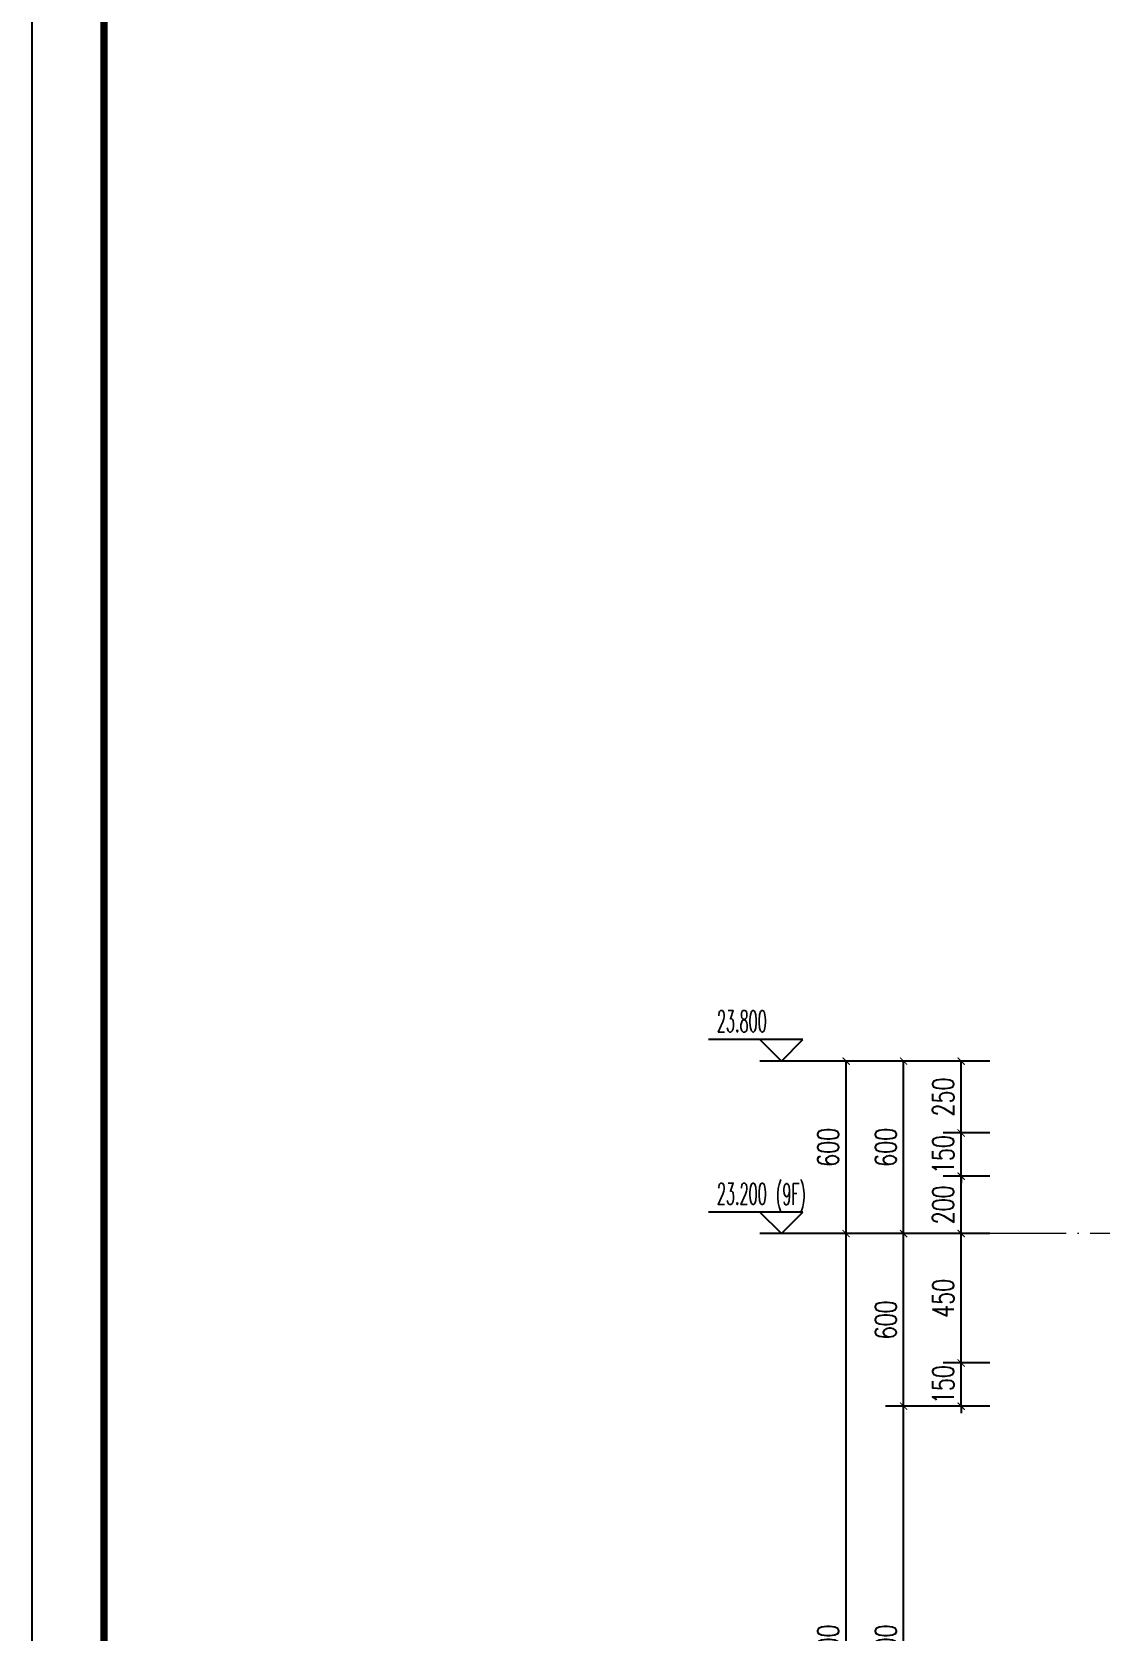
# Model space of a CAD drawing. Extents: x -655480 to 203344, y -294099 to 287156.
# Drawn here: x 27628 to 31341, y 136402 to 141964 of the extents above; entities that cross this region are included whole.
import ezdxf

# ---------------------------------------------------------------- set-up
doc = ezdxf.new("R2010")
doc.units = 0
doc.header["$LTSCALE"] = 1000
doc.linetypes.add('DOTE', pattern=[2.42, 2, -0.2, 0.02, -0.2])
doc.layers.get('0').update_dxf_attribs({"linetype": 'CONTINUOUS'})
doc.layers.get('DEFPOINTS').update_dxf_attribs({"linetype": 'CONTINUOUS'})
for name, color, linetype in [('DIM_ELEV', 3, 'CONTINUOUS'), ('PUB_DIM', 3, 'CONTINUOUS'), ('PUB_TEXT', 2, 'CONTINUOUS')]:
    doc.layers.add(name, color=color, linetype=linetype)
doc.layers.add('DOTE', color=19, linetype='DOTE', lineweight=9)
doc.layers.add('图框', color=9, linetype='CONTINUOUS', lineweight=18)
doc.layers.add('yichutu', color=7, linetype='CONTINUOUS', true_color=0xffffff)
doc.styles.add('_TCH_DIM', font='SIMPLEX.shx', dxfattribs={"width": 0.7, "bigfont": 'GBCBIG.shx'})
doc.styles.add('_TCH_DIM_T3', font='SIMPLEX', dxfattribs={"width": 0.705882, "bigfont": 'GBCBIG'})
doc.dimstyles.new('_TCH_ARCH&&25', dxfattribs={"dimtxt": 74.375, "dimasz": 25, "dimexe": 62.5, "dimexo": 75, "dimgap": 25, "dimtad": 1, "dimdec": 0, "dimzin": 0, "dimdsep": 46, "dimtxsty": '_TCH_DIM_T3', "dimblk": 'ARCHTICK', "dimcen": 0.09, "dimclrt": 7, "dimazin": 0, "dimtfac": 1, "dimtdec": 0, "dimtix": 1, "dimtmove": 2, "dimatfit": 3, "dimldrblk": 'ARCHTICK', "dimfxl": 1, "dimtolj": 1, "dimtzin": 0, "dimarcsym": 0})

# ---------------------------------------------------------------- blocks, each defined once
blk = doc.blocks.new('GFDDDDRG')
at = {"layer": '图框'}
blk.add_lwpolyline([(923310, -107437), (923310, -159999), (893610, -159999), (893610, -107437)], close=True, dxfattribs=at)
blk.add_lwpolyline([(923310, -107437), (923310, -159999), (893610, -159999), (893610, -107437)], close=True, dxfattribs=at)
at = {"layer": '图框', "const_width": 50}
blk.add_lwpolyline([(894110, -159499), (922810, -159499), (922810, -108687), (894110, -108687)], close=True, dxfattribs=at)
blk = doc.blocks.new('yct-1051-594-26275-14850-25-1002.0')
at = {"layer": 'yichutu', "color": 7, "true_color": 0xffffff}
blk.add_lwpolyline([(0, 0), (0, 14850), (26275, 14850), (26275, 0)], close=True, dxfattribs=at)
blk = doc.blocks.new('_ArchTick')
at = {"color": 0, "linetype": 'ByBlock', "const_width": 0.15}
blk.add_lwpolyline([(-0.5, -0.5), (0.5, 0.5)], dxfattribs=at)
blk = doc.blocks.new('*D2895')
at = {"layer": 'DEFPOINTS', "color": 0, "transparency": 16777216}
for p in [(30858.4, 138384.6), (31033, 138384.6), (31033, 138134.6)]:
    blk.add_point(p, dxfattribs=at)
at = {"layer": 'PUB_DIM', "color": 0, "lineweight": -2, "transparency": 16777216}
for p, q in [((30958, 138384.6), (30795.9, 138384.6)), ((30858.4, 138134.6), (30858.4, 138384.6)), ((30958, 138134.6), (30795.9, 138134.6))]:
    blk.add_line(p, q, dxfattribs=at)
at = {"layer": 'PUB_DIM', "color": 0, "lineweight": -2, "transparency": 16777216, "xscale": 25, "yscale": 25, "zscale": 25}
for p, rotation in [((30858.4, 138384.6), 90), ((30858.4, 138134.6), 270)]:
    blk.add_blockref('_ArchTick', p, dxfattribs=dict(at, rotation=rotation))
at = {"layer": 'PUB_DIM', "color": 7, "transparency": 16777216, "insert": (30796.2, 138259.6), "char_height": 74.38, "attachment_point": 5, "rotation": 90, "style": '_TCH_DIM_T3'}
blk.add_mtext('\\A1;250', dxfattribs=at)
blk = doc.blocks.new('*D2896')
at = {"layer": 'DEFPOINTS', "color": 0, "transparency": 16777216}
for p in [(30858.4, 138134.6), (31033, 138134.6), (31033, 137984.6)]:
    blk.add_point(p, dxfattribs=at)
at = {"layer": 'PUB_DIM', "color": 0, "lineweight": -2, "transparency": 16777216}
for p, q in [((30858.4, 138134.6), (30858.4, 138159.6)), ((30958, 138134.6), (30795.9, 138134.6)), ((30858.4, 137984.6), (30858.4, 138134.6)), ((30958, 137984.6), (30795.9, 137984.6)), ((30858.4, 137984.6), (30858.4, 137959.6))]:
    blk.add_line(p, q, dxfattribs=at)
at = {"layer": 'PUB_DIM', "color": 0, "lineweight": -2, "transparency": 16777216, "xscale": 25, "yscale": 25, "zscale": 25}
for p, rotation in [((30858.4, 138134.6), 270), ((30858.4, 137984.6), 90)]:
    blk.add_blockref('_ArchTick', p, dxfattribs=dict(at, rotation=rotation))
at = {"layer": 'PUB_DIM', "color": 7, "transparency": 16777216, "insert": (30796.2, 138059.6), "char_height": 74.38, "attachment_point": 5, "rotation": 90, "style": '_TCH_DIM_T3'}
blk.add_mtext('\\A1;150', dxfattribs=at)
blk = doc.blocks.new('*D2897')
at = {"layer": 'DEFPOINTS', "color": 0, "transparency": 16777216}
for p in [(30858.4, 137984.6), (31033, 137984.6), (31033, 137784.6)]:
    blk.add_point(p, dxfattribs=at)
at = {"layer": 'PUB_DIM', "color": 0, "lineweight": -2, "transparency": 16777216}
for p, q in [((30958, 137984.6), (30795.9, 137984.6)), ((30858.4, 137784.6), (30858.4, 137984.6)), ((30958, 137784.6), (30795.9, 137784.6))]:
    blk.add_line(p, q, dxfattribs=at)
at = {"layer": 'PUB_DIM', "color": 0, "lineweight": -2, "transparency": 16777216, "xscale": 25, "yscale": 25, "zscale": 25}
for p, rotation in [((30858.4, 137984.6), 90), ((30858.4, 137784.6), 270)]:
    blk.add_blockref('_ArchTick', p, dxfattribs=dict(at, rotation=rotation))
at = {"layer": 'PUB_DIM', "color": 7, "transparency": 16777216, "insert": (30796.2, 137884.6), "char_height": 74.38, "attachment_point": 5, "rotation": 90, "style": '_TCH_DIM_T3'}
blk.add_mtext('\\A1;200', dxfattribs=at)
blk = doc.blocks.new('*D2898')
at = {"layer": 'DEFPOINTS', "color": 0, "transparency": 16777216}
for p in [(30858.4, 137784.6), (31033, 137784.6), (31033, 137334.6)]:
    blk.add_point(p, dxfattribs=at)
at = {"layer": 'PUB_DIM', "color": 0, "lineweight": -2, "transparency": 16777216}
for p, q in [((30958, 137784.6), (30795.9, 137784.6)), ((30858.4, 137334.6), (30858.4, 137784.6)), ((30958, 137334.6), (30795.9, 137334.6))]:
    blk.add_line(p, q, dxfattribs=at)
at = {"layer": 'PUB_DIM', "color": 0, "lineweight": -2, "transparency": 16777216, "xscale": 25, "yscale": 25, "zscale": 25}
for p, rotation in [((30858.4, 137784.6), 90), ((30858.4, 137334.6), 270)]:
    blk.add_blockref('_ArchTick', p, dxfattribs=dict(at, rotation=rotation))
at = {"layer": 'PUB_DIM', "color": 7, "transparency": 16777216, "insert": (30796.2, 137559.6), "char_height": 74.38, "attachment_point": 5, "rotation": 90, "style": '_TCH_DIM_T3'}
blk.add_mtext('\\A1;450', dxfattribs=at)
blk = doc.blocks.new('*D2899')
at = {"layer": 'DEFPOINTS', "color": 0, "transparency": 16777216}
for p in [(30858.4, 137334.6), (31033, 137334.6), (31033, 137184.6)]:
    blk.add_point(p, dxfattribs=at)
at = {"layer": 'PUB_DIM', "color": 0, "lineweight": -2, "transparency": 16777216}
for p, q in [((30958, 137334.6), (30795.9, 137334.6)), ((30858.4, 137334.6), (30858.4, 137359.6)), ((30858.4, 137184.6), (30858.4, 137334.6)), ((30958, 137184.6), (30795.9, 137184.6)), ((30858.4, 137184.6), (30858.4, 137159.6))]:
    blk.add_line(p, q, dxfattribs=at)
at = {"layer": 'PUB_DIM', "color": 0, "lineweight": -2, "transparency": 16777216, "xscale": 25, "yscale": 25, "zscale": 25}
for p, rotation in [((30858.4, 137334.6), 270), ((30858.4, 137184.6), 90)]:
    blk.add_blockref('_ArchTick', p, dxfattribs=dict(at, rotation=rotation))
at = {"layer": 'PUB_DIM', "color": 7, "transparency": 16777216, "insert": (30796.2, 137259.6), "char_height": 74.38, "attachment_point": 5, "rotation": 90, "style": '_TCH_DIM_T3'}
blk.add_mtext('\\A1;150', dxfattribs=at)
blk = doc.blocks.new('*D2911')
at = {"layer": 'DEFPOINTS', "color": 0, "transparency": 16777216}
for p in [(30658.4, 137184.6), (30958.4, 137184.6), (30958.4, 135484.6)]:
    blk.add_point(p, dxfattribs=at)
at = {"layer": 'PUB_DIM', "color": 0, "lineweight": -2, "transparency": 16777216}
for p, q in [((30883.4, 137184.6), (30595.9, 137184.6)), ((30658.4, 135484.6), (30658.4, 137184.6)), ((30883.4, 135484.6), (30595.9, 135484.6))]:
    blk.add_line(p, q, dxfattribs=at)
at = {"layer": 'PUB_DIM', "color": 0, "lineweight": -2, "transparency": 16777216, "xscale": 25, "yscale": 25, "zscale": 25}
for p, rotation in [((30658.4, 137184.6), 90), ((30658.4, 135484.6), 270)]:
    blk.add_blockref('_ArchTick', p, dxfattribs=dict(at, rotation=rotation))
at = {"layer": 'PUB_DIM', "color": 7, "transparency": 16777216, "insert": (30596.2, 136334.6), "char_height": 74.38, "attachment_point": 5, "rotation": 90, "style": '_TCH_DIM_T3'}
blk.add_mtext('\\A1;1700', dxfattribs=at)
blk = doc.blocks.new('*D2912')
at = {"layer": 'DEFPOINTS', "color": 0, "transparency": 16777216}
for p in [(30658.4, 137784.6), (30958.4, 137784.6), (30958.4, 137184.6)]:
    blk.add_point(p, dxfattribs=at)
at = {"layer": 'PUB_DIM', "color": 0, "lineweight": -2, "transparency": 16777216}
for p, q in [((30883.4, 137784.6), (30595.9, 137784.6)), ((30658.4, 137184.6), (30658.4, 137784.6)), ((30883.4, 137184.6), (30595.9, 137184.6))]:
    blk.add_line(p, q, dxfattribs=at)
at = {"layer": 'PUB_DIM', "color": 0, "lineweight": -2, "transparency": 16777216, "xscale": 25, "yscale": 25, "zscale": 25}
for p, rotation in [((30658.4, 137784.6), 90), ((30658.4, 137184.6), 270)]:
    blk.add_blockref('_ArchTick', p, dxfattribs=dict(at, rotation=rotation))
at = {"layer": 'PUB_DIM', "color": 7, "transparency": 16777216, "insert": (30596.2, 137484.6), "char_height": 74.38, "attachment_point": 5, "rotation": 90, "style": '_TCH_DIM_T3'}
blk.add_mtext('\\A1;600', dxfattribs=at)
blk = doc.blocks.new('*D2913')
at = {"layer": 'DEFPOINTS', "color": 0, "transparency": 16777216}
for p in [(30658.4, 138384.6), (30958.4, 138384.6), (30958.4, 137784.6)]:
    blk.add_point(p, dxfattribs=at)
at = {"layer": 'PUB_DIM', "color": 0, "lineweight": -2, "transparency": 16777216}
for p, q in [((30883.4, 138384.6), (30595.9, 138384.6)), ((30658.4, 137784.6), (30658.4, 138384.6)), ((30883.4, 137784.6), (30595.9, 137784.6))]:
    blk.add_line(p, q, dxfattribs=at)
at = {"layer": 'PUB_DIM', "color": 0, "lineweight": -2, "transparency": 16777216, "xscale": 25, "yscale": 25, "zscale": 25}
for p, rotation in [((30658.4, 138384.6), 90), ((30658.4, 137784.6), 270)]:
    blk.add_blockref('_ArchTick', p, dxfattribs=dict(at, rotation=rotation))
at = {"layer": 'PUB_DIM', "color": 7, "transparency": 16777216, "insert": (30596.2, 138084.6), "char_height": 74.38, "attachment_point": 5, "rotation": 90, "style": '_TCH_DIM_T3'}
blk.add_mtext('\\A1;600', dxfattribs=at)
blk = doc.blocks.new('*D2917')
at = {"layer": 'DEFPOINTS', "color": 0, "transparency": 16777216}
for p in [(30458.4, 137784.6), (30958.4, 137784.6), (30958.4, 134884.6)]:
    blk.add_point(p, dxfattribs=at)
at = {"layer": 'PUB_DIM', "color": 0, "lineweight": -2, "transparency": 16777216}
for p, q in [((30883.4, 137784.6), (30395.9, 137784.6)), ((30458.4, 134884.6), (30458.4, 137784.6)), ((30883.4, 134884.6), (30395.9, 134884.6))]:
    blk.add_line(p, q, dxfattribs=at)
at = {"layer": 'PUB_DIM', "color": 0, "lineweight": -2, "transparency": 16777216, "xscale": 25, "yscale": 25, "zscale": 25}
for p, rotation in [((30458.4, 137784.6), 90), ((30458.4, 134884.6), 270)]:
    blk.add_blockref('_ArchTick', p, dxfattribs=dict(at, rotation=rotation))
at = {"layer": 'PUB_DIM', "color": 7, "transparency": 16777216, "insert": (30396.2, 136334.6), "char_height": 74.38, "attachment_point": 5, "rotation": 90, "style": '_TCH_DIM_T3'}
blk.add_mtext('\\A1;2900', dxfattribs=at)
blk = doc.blocks.new('*D2918')
at = {"layer": 'DEFPOINTS', "color": 0, "transparency": 16777216}
for p in [(30458.4, 138384.6), (30958.4, 138384.6), (30958.4, 137784.6)]:
    blk.add_point(p, dxfattribs=at)
at = {"layer": 'PUB_DIM', "color": 0, "lineweight": -2, "transparency": 16777216}
for p, q in [((30883.4, 138384.6), (30395.9, 138384.6)), ((30458.4, 137784.6), (30458.4, 138384.6)), ((30883.4, 137784.6), (30395.9, 137784.6))]:
    blk.add_line(p, q, dxfattribs=at)
at = {"layer": 'PUB_DIM', "color": 0, "lineweight": -2, "transparency": 16777216, "xscale": 25, "yscale": 25, "zscale": 25}
for p, rotation in [((30458.4, 138384.6), 90), ((30458.4, 137784.6), 270)]:
    blk.add_blockref('_ArchTick', p, dxfattribs=dict(at, rotation=rotation))
at = {"layer": 'PUB_DIM', "color": 7, "transparency": 16777216, "insert": (30396.2, 138084.6), "char_height": 74.38, "attachment_point": 5, "rotation": 90, "style": '_TCH_DIM_T3'}
blk.add_mtext('\\A1;600', dxfattribs=at)
blk = doc.blocks.new('20210902.15310509')
at = {"layer": 'DOTE', "color": 1, "linetype": 'DOTE', "ltscale": 0.2}
blk.add_line((81211.7, -117645.9), (78043, -117645.9), dxfattribs=at)

msp = doc.modelspace()

# ---------------------------------------------------------------- linework, layer by layer
at = {"layer": 'DIM_ELEV'}
for p, q in [((30308.36, 138459.56), (29980.36, 138459.56)), ((30233.36, 138384.56), (30158.36, 138459.56)), ((30233.36, 138384.56), (30308.36, 138459.56)), ((30658.36, 138384.56), (30158.36, 138384.56)), ((30308.36, 137859.56), (29980.36, 137859.56)), ((30233.36, 137784.56), (30158.36, 137859.56)), ((30233.36, 137784.56), (30308.36, 137859.56)), ((30658.36, 137784.56), (30158.36, 137784.56))]:
    msp.add_line(p, q, dxfattribs=at)

# ---------------------------------------------------------------- block references
at = {"xscale": 0.5, "yscale": 0.5, "zscale": 0.5}
msp.add_blockref('GFDDDDRG', (-419176.43, 198011.07), dxfattribs=at)
at = {"layer": 'DOTE'}
msp.add_blockref('20210902.15310509', (-47084.63, 255430.45), dxfattribs=at)
at = {"layer": 'yichutu', "rotation": 270}
msp.add_blockref('yct-1051-594-26275-14850-25-1002.0', (27628.46, 144292.59), dxfattribs=at)

# ---------------------------------------------------------------- texts
at = {"layer": 'PUB_TEXT', "style": '_TCH_DIM', "width": 0.494118}
for s, p in [('23.800', (30009.26, 138485.81)), ('23.200', (30009.26, 137885.81)), ('(9F)', (30214.66, 137884.59))]:
    msp.add_text(s, height=74.375, dxfattribs=at).set_placement(p)

# ---------------------------------------------------------------- dimensions: what is measured, and where the dimension line sits
at = {"layer": 'PUB_DIM'}
for p1, p2, distance, picture, middle in [((30958.36, 137784.56), (30958.36, 138384.56), 500, '*D2918', (30396.17, 138084.56)), ((30958.36, 137784.56), (30958.36, 138384.56), 300, '*D2913', (30596.17, 138084.56)), ((31032.97, 138134.56), (31032.97, 138384.56), 174.61, '*D2895', (30796.17, 138259.56)), ((31032.97, 137984.56), (31032.97, 138134.56), 174.61, '*D2896', (30796.17, 138059.56)), ((31032.97, 137784.56), (31032.97, 137984.56), 174.61, '*D2897', (30796.17, 137884.56)), ((30958.36, 134884.56), (30958.36, 137784.56), 500, '*D2917', (30396.17, 136334.56)), ((30958.36, 137184.55), (30958.36, 137784.56), 300, '*D2912', (30596.17, 137484.56)), ((31032.97, 137334.56), (31032.97, 137784.56), 174.61, '*D2898', (30796.17, 137559.56)), ((31032.97, 137184.56), (31032.97, 137334.56), 174.61, '*D2899', (30796.17, 137259.56)), ((30958.36, 135484.56), (30958.36, 137184.55), 300, '*D2911', (30596.17, 136334.56))]:
    dim = msp.add_aligned_dim(p1=p1, p2=p2, distance=distance, dimstyle='_TCH_ARCH&&25', dxfattribs=at)
    dim.commit()
    dim.dimension.update_dxf_attribs({"geometry": picture, "text_midpoint": middle})

doc.saveas('drawing.dxf')
